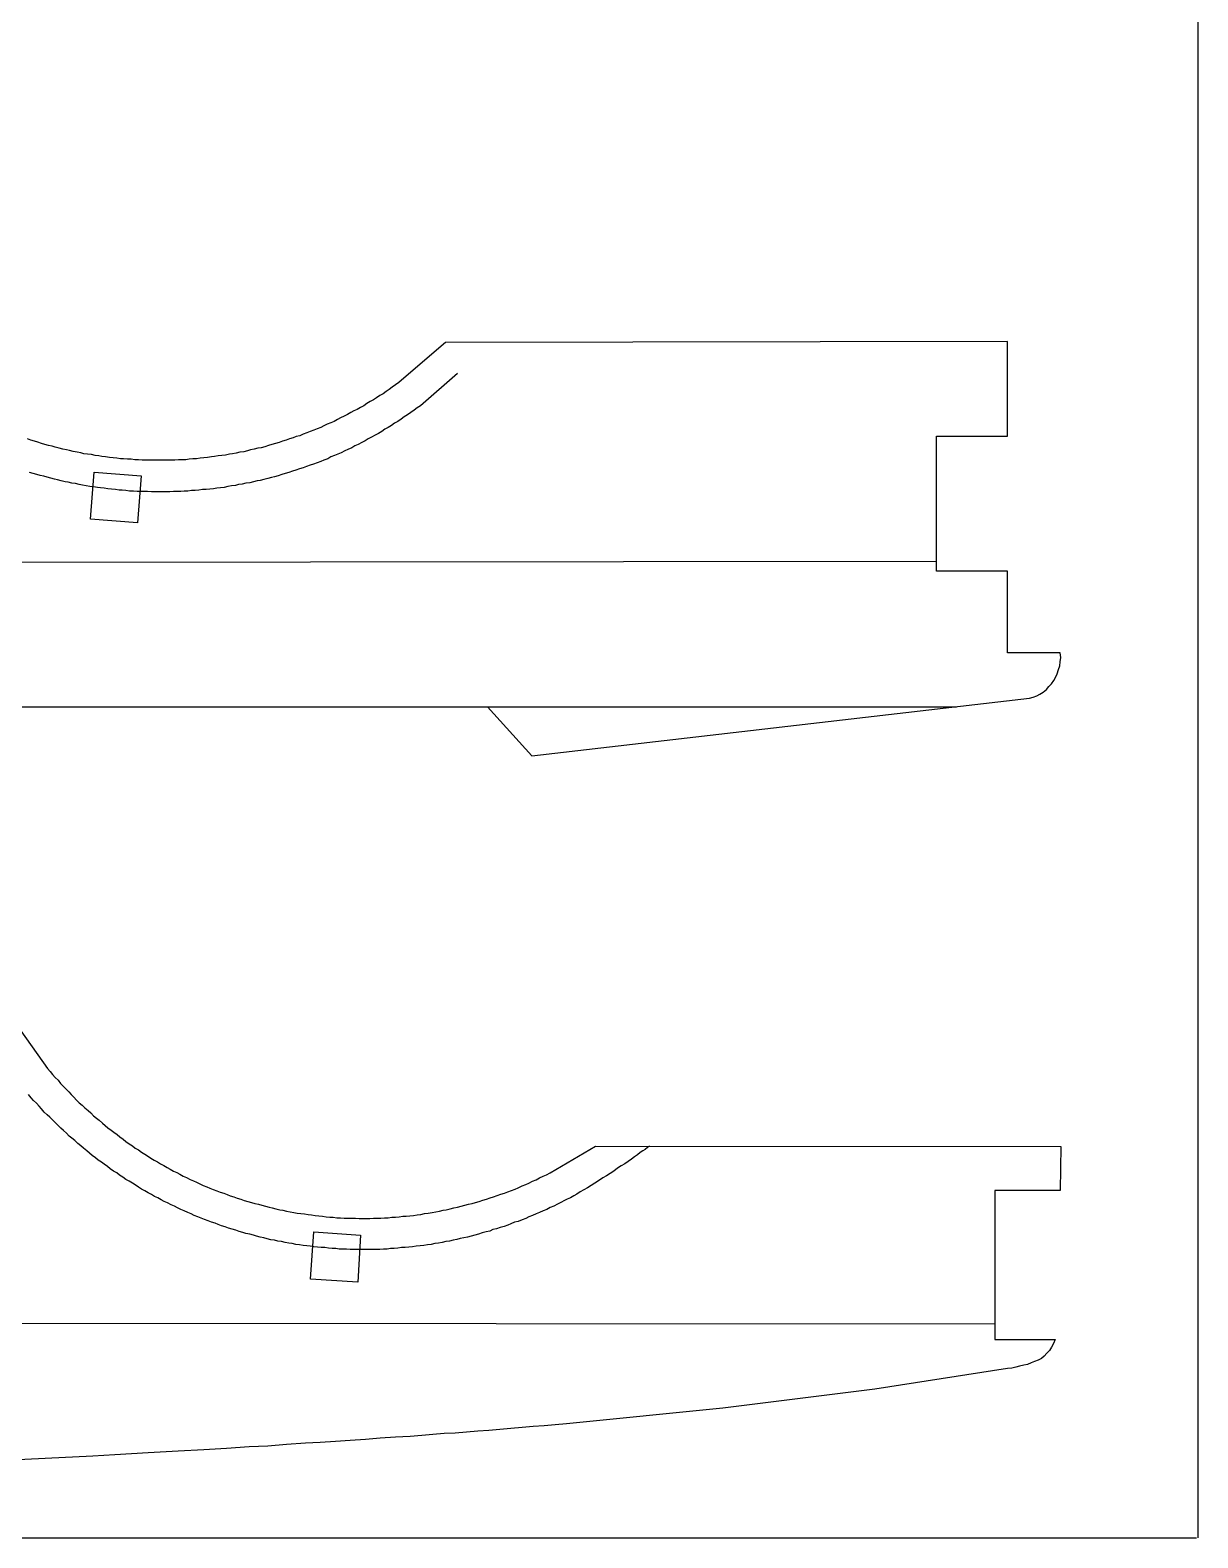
# Model space of a CAD drawing. Extents: x 11 to 591, y 39 to 419.
# Drawn here: x 528 to 591.2, y 39 to 120.7 of the extents above; entities that cross this region are included whole.
import ezdxf

# ---------------------------------------------------------------- set-up
doc = ezdxf.new("R2010")
doc.units = 0
doc.layers.get('0').update_dxf_attribs({"linetype": 'CONTINUOUS'})

msp = doc.modelspace()

# ---------------------------------------------------------------- linework, layer by layer
at = {"color": 5}
for p, q in [((591.215419, 418.930266), (591.215419, 38.955266)), ((11.215419, 38.955266), (591.140419, 38.955266))]:
    msp.add_line(p, q, dxfattribs=at)
at = {"color": 3}
for p, q in [((580.915419, 103.780266), (550.465419, 103.730266)), ((580.915419, 103.555266), (580.915419, 103.780266)), ((550.465419, 103.730266), (548.090419, 101.680266)), ((550.465419, 103.730266), (550.465419, 103.730266)), ((580.915419, 103.355266), (580.915419, 103.555266)), ((580.915419, 103.130266), (580.915419, 103.355266)), ((580.915419, 102.905266), (580.915419, 103.130266)), ((580.915419, 102.705266), (580.915419, 102.905266)), ((580.915419, 102.480266), (580.915419, 102.705266)), ((580.915419, 102.280266), (580.915419, 102.480266)), ((580.915419, 102.055266), (580.915419, 102.280266)), ((547.765419, 101.430266), (547.590419, 101.305266)), ((547.940419, 101.555266), (547.765419, 101.430266)), ((548.090419, 101.680266), (547.940419, 101.555266)), ((580.915419, 101.855266), (580.915419, 102.055266)), ((580.915419, 101.630266), (580.915419, 101.855266)), ((580.915419, 101.430266), (580.915419, 101.630266)), ((580.915419, 101.205266), (580.915419, 101.430266)), ((546.390419, 100.530266), (546.215419, 100.430266)), ((546.565419, 100.630266), (546.390419, 100.530266)), ((546.740419, 100.730266), (546.565419, 100.630266)), ((546.915419, 100.855266), (546.740419, 100.730266)), ((547.090419, 100.955266), (546.915419, 100.855266)), ((547.265419, 101.080266), (547.090419, 100.955266)), ((547.415419, 101.180266), (547.265419, 101.080266)), ((547.590419, 101.305266), (547.415419, 101.180266)), ((580.915419, 101.005266), (580.915419, 101.205266)), ((580.915419, 100.780266), (580.915419, 101.005266)), ((580.915419, 100.580266), (580.915419, 100.780266)), ((580.915419, 100.355266), (580.915419, 100.580266)), ((544.990419, 99.730266), (544.790419, 99.655266)), ((545.165419, 99.830266), (544.990419, 99.730266)), ((545.340419, 99.930266), (545.165419, 99.830266)), ((545.515419, 100.030266), (545.340419, 99.930266)), ((545.690419, 100.105266), (545.515419, 100.030266)), ((545.865419, 100.205266), (545.690419, 100.105266)), ((546.040419, 100.305266), (545.865419, 100.205266)), ((546.215419, 100.430266), (546.040419, 100.305266)), ((580.915419, 100.155266), (580.915419, 100.355266)), ((580.915419, 99.930266), (580.915419, 100.155266)), ((580.915419, 99.730266), (580.915419, 99.930266)), ((580.915419, 99.505266), (580.915419, 99.730266)), ((543.140419, 98.905266), (542.965419, 98.830266)), ((543.340419, 98.980266), (543.140419, 98.905266)), ((543.515419, 99.055266), (543.340419, 98.980266)), ((543.715419, 99.130266), (543.515419, 99.055266)), ((543.890419, 99.205266), (543.715419, 99.130266)), ((544.065419, 99.305266), (543.890419, 99.205266)), ((544.265419, 99.380266), (544.065419, 99.305266)), ((544.440419, 99.455266), (544.265419, 99.380266)), ((544.615419, 99.555266), (544.440419, 99.455266)), ((544.790419, 99.655266), (544.615419, 99.555266)), ((580.915419, 99.305266), (580.915419, 99.505266)), ((580.915419, 99.080266), (580.915419, 99.305266)), ((580.915419, 98.880266), (580.915419, 99.080266)), ((580.915419, 98.655266), (580.915419, 98.880266)), ((528.015419, 98.430266), (527.840419, 98.505266)), ((528.215419, 98.380266), (528.015419, 98.430266)), ((528.390419, 98.330266), (528.215419, 98.380266)), ((528.590419, 98.255266), (528.390419, 98.330266)), ((528.765419, 98.205266), (528.590419, 98.255266)), ((528.965419, 98.155266), (528.765419, 98.205266)), ((529.165419, 98.105266), (528.965419, 98.155266)), ((529.340419, 98.055266), (529.165419, 98.105266)), ((529.540419, 98.005266), (529.340419, 98.055266)), ((540.690419, 98.080266), (540.490419, 98.030266)), ((540.890419, 98.155266), (540.690419, 98.080266)), ((541.065419, 98.205266), (540.890419, 98.155266)), ((541.265419, 98.255266), (541.065419, 98.205266)), ((541.465419, 98.305266), (541.265419, 98.255266)), ((541.640419, 98.380266), (541.465419, 98.305266)), ((541.840419, 98.430266), (541.640419, 98.380266)), ((542.015419, 98.505266), (541.840419, 98.430266)), ((542.215419, 98.555266), (542.015419, 98.505266)), ((542.390419, 98.630266), (542.215419, 98.555266)), ((542.590419, 98.680266), (542.390419, 98.630266)), ((542.765419, 98.755266), (542.590419, 98.680266)), ((542.965419, 98.830266), (542.765419, 98.755266)), ((577.065419, 98.655266), (577.715419, 98.655266)), ((577.065419, 98.230266), (577.065419, 98.655266)), ((577.065419, 91.330266), (577.065419, 98.230266)), ((577.715419, 98.655266), (577.915419, 98.655266)), ((577.915419, 98.655266), (578.140419, 98.655266)), ((578.140419, 98.655266), (578.340419, 98.655266)), ((578.340419, 98.655266), (578.565419, 98.655266)), ((578.565419, 98.655266), (578.790419, 98.655266)), ((578.790419, 98.655266), (579.215419, 98.655266)), ((579.215419, 98.655266), (579.415419, 98.655266)), ((579.415419, 98.655266), (579.640419, 98.655266)), ((579.640419, 98.655266), (579.840419, 98.655266)), ((579.840419, 98.655266), (580.065419, 98.655266)), ((580.065419, 98.655266), (580.290419, 98.655266)), ((580.290419, 98.655266), (580.490419, 98.655266)), ((580.490419, 98.655266), (580.715419, 98.655266)), ((580.715419, 98.655266), (580.915419, 98.655266)), ((529.740419, 97.955266), (529.540419, 98.005266)), ((529.940419, 97.905266), (529.740419, 97.955266)), ((530.115419, 97.880266), (529.940419, 97.905266)), ((530.315419, 97.830266), (530.115419, 97.880266)), ((530.515419, 97.780266), (530.315419, 97.830266)), ((530.715419, 97.755266), (530.515419, 97.780266)), ((530.890419, 97.705266), (530.715419, 97.755266)), ((531.090419, 97.680266), (530.890419, 97.705266)), ((531.290419, 97.655266), (531.090419, 97.680266)), ((531.490419, 97.605266), (531.290419, 97.655266)), ((531.690419, 97.580266), (531.490419, 97.605266)), ((531.865419, 97.555266), (531.690419, 97.580266)), ((532.065419, 97.530266), (531.865419, 97.555266)), ((532.265419, 97.505266), (532.065419, 97.530266)), ((532.465419, 97.480266), (532.265419, 97.505266)), ((532.665419, 97.455266), (532.465419, 97.480266)), ((532.865419, 97.430266), (532.665419, 97.455266)), ((533.040419, 97.430266), (532.865419, 97.430266)), ((533.240419, 97.405266), (533.040419, 97.430266)), ((533.440419, 97.405266), (533.240419, 97.405266)), ((533.640419, 97.380266), (533.440419, 97.405266)), ((533.840419, 97.380266), (533.640419, 97.380266)), ((534.040419, 97.355266), (533.840419, 97.380266)), ((534.240419, 97.355266), (534.040419, 97.355266)), ((534.440419, 97.355266), (534.240419, 97.355266)), ((534.640419, 97.355266), (534.440419, 97.355266)), ((534.815419, 97.355266), (534.640419, 97.355266)), ((535.015419, 97.355266), (534.815419, 97.355266)), ((535.215419, 97.355266), (535.015419, 97.355266)), ((535.415419, 97.355266), (535.215419, 97.355266)), ((535.615419, 97.355266), (535.415419, 97.355266)), ((535.815419, 97.355266), (535.615419, 97.355266)), ((536.015419, 97.380266), (535.815419, 97.355266)), ((536.215419, 97.380266), (536.015419, 97.380266)), ((536.415419, 97.380266), (536.215419, 97.380266)), ((536.590419, 97.405266), (536.415419, 97.380266)), ((536.790419, 97.430266), (536.590419, 97.405266)), ((536.990419, 97.430266), (536.790419, 97.430266)), ((537.190419, 97.455266), (536.990419, 97.430266)), ((537.390419, 97.480266), (537.190419, 97.455266)), ((537.590419, 97.505266), (537.390419, 97.480266)), ((537.790419, 97.530266), (537.590419, 97.505266)), ((537.965419, 97.555266), (537.790419, 97.530266)), ((538.165419, 97.580266), (537.965419, 97.555266)), ((538.365419, 97.605266), (538.165419, 97.580266)), ((538.565419, 97.630266), (538.365419, 97.605266)), ((538.765419, 97.680266), (538.565419, 97.630266)), ((538.940419, 97.705266), (538.765419, 97.680266)), ((539.140419, 97.730266), (538.940419, 97.705266)), ((539.340419, 97.780266), (539.140419, 97.730266)), ((539.540419, 97.805266), (539.340419, 97.780266)), ((539.740419, 97.855266), (539.540419, 97.805266)), ((539.915419, 97.905266), (539.740419, 97.855266)), ((540.115419, 97.955266), (539.915419, 97.905266)), ((540.315419, 98.005266), (540.115419, 97.955266)), ((540.490419, 98.030266), (540.315419, 98.005266)), ((357.990419, 91.680266), (577.065419, 91.880266)), ((577.290419, 91.330266), (577.065419, 91.330266)), ((577.490419, 91.330266), (577.290419, 91.330266)), ((577.715419, 91.330266), (577.490419, 91.330266)), ((577.915419, 91.330266), (577.715419, 91.330266)), ((578.140419, 91.330266), (577.915419, 91.330266)), ((578.365419, 91.330266), (578.140419, 91.330266)), ((578.565419, 91.330266), (578.365419, 91.330266)), ((578.790419, 91.330266), (578.565419, 91.330266)), ((578.990419, 91.330266), (578.790419, 91.330266)), ((579.215419, 91.330266), (578.990419, 91.330266)), ((579.415419, 91.330266), (579.215419, 91.330266)), ((579.640419, 91.330266), (579.415419, 91.330266)), ((579.865419, 91.330266), (579.640419, 91.330266)), ((580.065419, 91.330266), (579.865419, 91.330266)), ((580.290419, 91.330266), (580.065419, 91.330266)), ((580.490419, 91.330266), (580.290419, 91.330266)), ((580.715419, 91.330266), (580.490419, 91.330266)), ((580.915419, 91.330266), (580.715419, 91.330266)), ((580.915419, 86.905266), (580.915419, 91.330266)), ((583.765419, 86.905266), (580.915419, 86.905266)), ((583.790419, 86.655266), (583.765419, 86.905266)), ((583.765419, 86.430266), (583.790419, 86.655266)), ((583.590419, 85.780266), (583.665419, 86.005266)), ((583.665419, 86.005266), (583.740419, 86.205266)), ((583.740419, 86.205266), (583.765419, 86.430266)), ((583.015419, 84.930266), (583.140419, 85.080266)), ((583.140419, 85.080266), (583.290419, 85.230266)), ((583.290419, 85.230266), (583.415419, 85.405266)), ((583.415419, 85.405266), (583.515419, 85.580266)), ((583.515419, 85.580266), (583.590419, 85.780266)), ((555.140419, 81.330266), (582.090419, 84.455266)), ((582.090419, 84.455266), (582.290419, 84.505266)), ((582.290419, 84.505266), (582.490419, 84.580266)), ((582.490419, 84.580266), (582.665419, 84.680266)), ((582.665419, 84.680266), (582.840419, 84.780266)), ((582.840419, 84.780266), (583.015419, 84.930266)), ((424.065419, 83.980266), (552.740419, 83.980266)), ((552.740419, 83.980266), (555.140419, 81.330266)), ((527.165419, 66.855266), (528.915419, 64.380266)), ((528.915419, 64.380266), (529.065419, 64.230266)), ((529.065419, 64.230266), (529.190419, 64.055266)), ((529.190419, 64.055266), (529.340419, 63.905266)), ((529.340419, 63.905266), (529.490419, 63.755266)), ((529.490419, 63.755266), (529.615419, 63.580266)), ((529.615419, 63.580266), (529.765419, 63.430266)), ((529.765419, 63.430266), (529.915419, 63.280266)), ((529.915419, 63.280266), (530.065419, 63.130266)), ((530.065419, 63.130266), (530.190419, 62.980266)), ((530.190419, 62.980266), (530.340419, 62.830266)), ((530.340419, 62.830266), (530.490419, 62.680266)), ((530.490419, 62.680266), (530.640419, 62.530266)), ((530.640419, 62.530266), (530.790419, 62.405266)), ((530.790419, 62.405266), (530.940419, 62.255266)), ((530.940419, 62.255266), (531.115419, 62.105266)), ((531.115419, 62.105266), (531.265419, 61.980266)), ((531.265419, 61.980266), (531.415419, 61.830266)), ((531.415419, 61.830266), (531.565419, 61.705266)), ((531.565419, 61.705266), (531.715419, 61.580266)), ((531.715419, 61.580266), (531.890419, 61.430266)), ((531.890419, 61.430266), (532.040419, 61.305266)), ((532.040419, 61.305266), (532.190419, 61.180266)), ((532.190419, 61.180266), (532.365419, 61.055266)), ((532.365419, 61.055266), (532.515419, 60.930266)), ((532.515419, 60.930266), (532.690419, 60.805266)), ((532.690419, 60.805266), (532.840419, 60.680266)), ((532.840419, 60.680266), (533.015419, 60.555266)), ((533.015419, 60.555266), (533.165419, 60.430266)), ((533.165419, 60.430266), (533.340419, 60.305266)), ((533.340419, 60.305266), (533.515419, 60.205266)), ((533.515419, 60.205266), (533.665419, 60.080266)), ((533.665419, 60.080266), (533.840419, 59.980266)), ((533.840419, 59.980266), (534.015419, 59.855266)), ((534.015419, 59.855266), (534.190419, 59.755266)), ((534.190419, 59.755266), (534.340419, 59.655266)), ((534.340419, 59.655266), (534.515419, 59.530266)), ((556.140419, 58.730266), (558.590419, 60.180266)), ((558.590419, 60.180266), (583.790419, 60.155266)), ((583.790419, 60.155266), (583.765419, 57.780266)), ((534.515419, 59.530266), (534.690419, 59.430266)), ((534.690419, 59.430266), (534.865419, 59.330266)), ((534.865419, 59.330266), (535.040419, 59.230266)), ((535.040419, 59.230266), (535.215419, 59.130266)), ((535.215419, 59.130266), (535.390419, 59.030266)), ((535.390419, 59.030266), (535.565419, 58.930266)), ((535.565419, 58.930266), (535.740419, 58.830266)), ((535.740419, 58.830266), (535.915419, 58.755266)), ((535.915419, 58.755266), (536.090419, 58.655266)), ((536.090419, 58.655266), (536.265419, 58.555266)), ((536.265419, 58.555266), (536.440419, 58.480266)), ((536.440419, 58.480266), (536.640419, 58.380266)), ((536.640419, 58.380266), (536.815419, 58.305266)), ((536.815419, 58.305266), (536.990419, 58.230266)), ((536.990419, 58.230266), (537.165419, 58.130266)), ((537.165419, 58.130266), (537.340419, 58.055266)), ((537.340419, 58.055266), (537.540419, 57.980266)), ((554.415419, 57.930266), (554.615419, 58.030266)), ((554.615419, 58.030266), (554.815419, 58.105266)), ((554.815419, 58.105266), (554.990419, 58.180266)), ((554.990419, 58.180266), (555.190419, 58.280266)), ((555.190419, 58.280266), (555.390419, 58.355266)), ((555.390419, 58.355266), (555.565419, 58.455266)), ((555.565419, 58.455266), (555.765419, 58.555266)), ((555.765419, 58.555266), (555.940419, 58.630266)), ((555.940419, 58.630266), (556.140419, 58.730266)), ((537.540419, 57.980266), (537.715419, 57.905266)), ((537.715419, 57.905266), (537.890419, 57.830266)), ((537.890419, 57.830266), (538.090419, 57.755266)), ((538.090419, 57.755266), (538.265419, 57.680266)), ((538.265419, 57.680266), (538.465419, 57.630266)), ((538.465419, 57.630266), (538.640419, 57.555266)), ((538.640419, 57.555266), (538.815419, 57.480266)), ((538.815419, 57.480266), (539.015419, 57.430266)), ((539.015419, 57.430266), (539.190419, 57.355266)), ((539.190419, 57.355266), (539.390419, 57.305266)), ((539.390419, 57.305266), (539.565419, 57.230266)), ((539.565419, 57.230266), (539.765419, 57.180266)), ((552.290419, 57.180266), (552.490419, 57.255266)), ((552.490419, 57.255266), (552.690419, 57.305266)), ((552.690419, 57.305266), (552.890419, 57.380266)), ((552.890419, 57.380266), (553.065419, 57.430266)), ((553.065419, 57.430266), (553.265419, 57.505266)), ((553.265419, 57.505266), (553.465419, 57.580266)), ((553.465419, 57.580266), (553.665419, 57.630266)), ((553.665419, 57.630266), (553.840419, 57.705266)), ((553.840419, 57.705266), (554.040419, 57.780266)), ((554.040419, 57.780266), (554.240419, 57.855266)), ((554.240419, 57.855266), (554.415419, 57.930266)), ((583.765419, 57.780266), (580.215419, 57.780266)), ((580.215419, 57.780266), (580.215419, 49.705266)), ((539.765419, 57.180266), (539.965419, 57.130266)), ((539.965419, 57.130266), (540.140419, 57.080266)), ((540.140419, 57.080266), (540.340419, 57.030266)), ((540.340419, 57.030266), (540.515419, 56.980266)), ((540.515419, 56.980266), (540.715419, 56.930266)), ((540.715419, 56.930266), (540.915419, 56.880266)), ((540.915419, 56.880266), (541.090419, 56.830266)), ((541.090419, 56.830266), (541.290419, 56.780266)), ((541.290419, 56.780266), (541.490419, 56.730266)), ((541.490419, 56.730266), (541.665419, 56.705266)), ((541.665419, 56.705266), (541.865419, 56.655266)), ((541.865419, 56.655266), (542.065419, 56.630266)), ((542.065419, 56.630266), (542.265419, 56.580266)), ((542.265419, 56.580266), (542.440419, 56.555266)), ((542.440419, 56.555266), (542.640419, 56.530266)), ((542.640419, 56.530266), (542.840419, 56.505266)), ((542.840419, 56.505266), (543.040419, 56.480266)), ((543.040419, 56.480266), (543.215419, 56.455266)), ((543.215419, 56.455266), (543.415419, 56.430266)), ((543.415419, 56.430266), (543.615419, 56.405266)), ((543.615419, 56.405266), (543.815419, 56.380266)), ((543.815419, 56.380266), (544.015419, 56.355266)), ((547.965419, 56.355266), (548.165419, 56.380266)), ((548.165419, 56.380266), (548.340419, 56.380266)), ((548.340419, 56.380266), (548.540419, 56.405266)), ((548.540419, 56.405266), (548.740419, 56.430266)), ((548.740419, 56.430266), (548.940419, 56.455266)), ((548.940419, 56.455266), (549.140419, 56.480266)), ((549.140419, 56.480266), (549.340419, 56.530266)), ((549.340419, 56.530266), (549.540419, 56.555266)), ((549.540419, 56.555266), (549.740419, 56.580266)), ((549.740419, 56.580266), (549.940419, 56.630266)), ((549.940419, 56.630266), (550.140419, 56.655266)), ((550.140419, 56.655266), (550.340419, 56.705266)), ((550.340419, 56.705266), (550.515419, 56.730266)), ((550.515419, 56.730266), (550.715419, 56.780266)), ((550.715419, 56.780266), (550.915419, 56.830266)), ((550.915419, 56.830266), (551.115419, 56.880266)), ((551.115419, 56.880266), (551.315419, 56.930266)), ((551.315419, 56.930266), (551.515419, 56.980266)), ((551.515419, 56.980266), (551.715419, 57.030266)), ((551.715419, 57.030266), (551.915419, 57.080266)), ((551.915419, 57.080266), (552.090419, 57.130266)), ((552.090419, 57.130266), (552.290419, 57.180266)), ((544.015419, 56.355266), (544.215419, 56.330266)), ((544.215419, 56.330266), (544.390419, 56.330266)), ((544.390419, 56.330266), (544.590419, 56.305266)), ((544.590419, 56.305266), (544.790419, 56.305266)), ((544.790419, 56.305266), (544.990419, 56.280266)), ((544.990419, 56.280266), (545.190419, 56.280266)), ((545.190419, 56.280266), (545.390419, 56.280266)), ((545.390419, 56.280266), (545.590419, 56.280266)), ((545.590419, 56.280266), (545.790419, 56.255266)), ((545.790419, 56.255266), (545.965419, 56.255266)), ((545.965419, 56.255266), (546.165419, 56.255266)), ((546.165419, 56.255266), (546.365419, 56.255266)), ((546.365419, 56.255266), (546.565419, 56.280266)), ((546.565419, 56.280266), (546.765419, 56.280266)), ((546.765419, 56.280266), (546.965419, 56.280266)), ((546.965419, 56.280266), (547.165419, 56.305266)), ((547.165419, 56.305266), (547.365419, 56.305266)), ((547.365419, 56.305266), (547.565419, 56.330266)), ((547.565419, 56.330266), (547.765419, 56.330266)), ((547.765419, 56.330266), (547.965419, 56.355266)), ((580.215419, 50.530266), (361.115419, 50.705266)), ((580.215419, 49.705266), (583.490419, 49.705266)), ((583.190419, 49.105266), (583.040419, 48.955266)), ((583.290419, 49.280266), (583.190419, 49.105266)), ((583.390419, 49.480266), (583.290419, 49.280266)), ((583.490419, 49.705266), (583.390419, 49.480266)), ((581.365419, 48.205266), (581.140419, 48.155266)), ((581.565419, 48.255266), (581.365419, 48.205266)), ((581.790419, 48.305266), (581.565419, 48.255266)), ((581.990419, 48.355266), (581.790419, 48.305266)), ((582.190419, 48.430266), (581.990419, 48.355266)), ((582.365419, 48.505266), (582.190419, 48.430266)), ((582.565419, 48.580266), (582.365419, 48.505266)), ((582.740419, 48.680266), (582.565419, 48.580266)), ((582.890419, 48.805266), (582.740419, 48.680266)), ((583.040419, 48.955266), (582.890419, 48.805266)), ((580.915419, 48.130266), (573.715419, 47.005266)), ((581.140419, 48.155266), (580.915419, 48.130266)), ((573.715419, 47.005266), (565.490419, 45.980266)), ((565.490419, 45.980266), (557.015419, 45.130266)), ((555.215419, 44.980266), (554.615419, 44.930266)), ((555.815419, 45.030266), (555.215419, 44.980266)), ((556.415419, 45.080266), (555.815419, 45.030266)), ((557.015419, 45.130266), (556.415419, 45.080266)), ((543.690419, 44.130266), (542.890419, 44.080266)), ((544.515419, 44.180266), (543.690419, 44.130266)), ((545.315419, 44.230266), (544.515419, 44.180266)), ((546.140419, 44.280266), (545.315419, 44.230266)), ((546.940419, 44.355266), (546.140419, 44.280266)), ((547.765419, 44.405266), (546.940419, 44.355266)), ((548.565419, 44.455266), (547.765419, 44.405266)), ((549.190419, 44.505266), (548.565419, 44.455266)), ((549.790419, 44.555266), (549.190419, 44.505266)), ((550.390419, 44.605266), (549.790419, 44.555266)), ((550.990419, 44.630266), (550.390419, 44.605266)), ((551.615419, 44.680266), (550.990419, 44.630266)), ((552.215419, 44.730266), (551.615419, 44.680266)), ((552.815419, 44.780266), (552.215419, 44.730266)), ((553.415419, 44.830266), (552.815419, 44.780266)), ((554.015419, 44.880266), (553.415419, 44.830266)), ((554.615419, 44.930266), (554.015419, 44.880266)), ((531.365419, 43.380266), (525.865419, 43.105266)), ((532.565419, 43.455266), (531.365419, 43.380266)), ((534.365419, 43.555266), (532.565419, 43.455266)), ((535.990419, 43.655266), (534.365419, 43.555266)), ((537.390419, 43.730266), (535.990419, 43.655266)), ((538.615419, 43.805266), (537.390419, 43.730266)), ((539.840419, 43.880266), (538.615419, 43.805266)), ((540.840419, 43.930266), (539.840419, 43.880266)), ((541.865419, 44.005266), (540.840419, 43.930266)), ((542.890419, 44.080266), (541.865419, 44.005266))]:
    msp.add_line(p, q, dxfattribs=at)
at = {"color": 1}
for p, q in [((551.115419, 102.055266), (549.115419, 100.305266)), ((548.240419, 99.705266), (548.065419, 99.580266)), ((548.415419, 99.805266), (548.240419, 99.705266)), ((548.590419, 99.930266), (548.415419, 99.805266)), ((548.765419, 100.055266), (548.590419, 99.930266)), ((548.940419, 100.180266), (548.765419, 100.055266)), ((549.115419, 100.305266), (548.940419, 100.180266)), ((547.015419, 98.905266), (546.840419, 98.805266)), ((547.190419, 99.030266), (547.015419, 98.905266)), ((547.365419, 99.130266), (547.190419, 99.030266)), ((547.540419, 99.230266), (547.365419, 99.130266)), ((547.715419, 99.355266), (547.540419, 99.230266)), ((547.890419, 99.455266), (547.715419, 99.355266)), ((548.065419, 99.580266), (547.890419, 99.455266)), ((545.565419, 98.130266), (545.390419, 98.030266)), ((545.740419, 98.205266), (545.565419, 98.130266)), ((545.940419, 98.305266), (545.740419, 98.205266)), ((546.115419, 98.405266), (545.940419, 98.305266)), ((546.290419, 98.505266), (546.115419, 98.405266)), ((546.465419, 98.605266), (546.290419, 98.505266)), ((546.665419, 98.705266), (546.465419, 98.605266)), ((546.840419, 98.805266), (546.665419, 98.705266)), ((543.715419, 97.280266), (543.515419, 97.205266)), ((543.890419, 97.355266), (543.715419, 97.280266)), ((544.090419, 97.430266), (543.890419, 97.355266)), ((544.265419, 97.530266), (544.090419, 97.430266)), ((544.465419, 97.605266), (544.265419, 97.530266)), ((544.640419, 97.680266), (544.465419, 97.605266)), ((544.815419, 97.755266), (544.640419, 97.680266)), ((545.015419, 97.855266), (544.815419, 97.755266)), ((545.190419, 97.930266), (545.015419, 97.855266)), ((545.390419, 98.030266), (545.190419, 97.930266)), ((528.140419, 96.630266), (527.940419, 96.680266)), ((528.340419, 96.580266), (528.140419, 96.630266)), ((528.515419, 96.530266), (528.340419, 96.580266)), ((528.715419, 96.480266), (528.515419, 96.530266)), ((528.890419, 96.430266), (528.715419, 96.480266)), ((529.090419, 96.380266), (528.890419, 96.430266)), ((541.215419, 96.455266), (541.040419, 96.405266)), ((541.415419, 96.505266), (541.215419, 96.455266)), ((541.615419, 96.580266), (541.415419, 96.505266)), ((541.790419, 96.630266), (541.615419, 96.580266)), ((541.990419, 96.680266), (541.790419, 96.630266)), ((542.190419, 96.755266), (541.990419, 96.680266)), ((542.365419, 96.805266), (542.190419, 96.755266)), ((542.565419, 96.880266), (542.365419, 96.805266)), ((542.765419, 96.930266), (542.565419, 96.880266)), ((542.940419, 97.005266), (542.765419, 96.930266)), ((543.140419, 97.080266), (542.940419, 97.005266)), ((543.315419, 97.130266), (543.140419, 97.080266)), ((543.515419, 97.205266), (543.315419, 97.130266)), ((529.290419, 96.330266), (529.090419, 96.380266)), ((529.465419, 96.280266), (529.290419, 96.330266)), ((529.665419, 96.230266), (529.465419, 96.280266)), ((529.865419, 96.180266), (529.665419, 96.230266)), ((530.040419, 96.155266), (529.865419, 96.180266)), ((530.240419, 96.105266), (530.040419, 96.155266)), ((530.440419, 96.080266), (530.240419, 96.105266)), ((530.640419, 96.030266), (530.440419, 96.080266)), ((530.815419, 96.005266), (530.640419, 96.030266)), ((531.015419, 95.955266), (530.815419, 96.005266)), ((531.215419, 95.930266), (531.015419, 95.955266)), ((531.415419, 95.905266), (531.215419, 95.930266)), ((531.615419, 95.880266), (531.415419, 95.905266)), ((531.790419, 95.855266), (531.615419, 95.880266)), ((531.990419, 95.830266), (531.790419, 95.855266)), ((532.190419, 95.805266), (531.990419, 95.830266)), ((532.390419, 95.780266), (532.190419, 95.805266)), ((532.590419, 95.755266), (532.390419, 95.780266)), ((532.790419, 95.730266), (532.590419, 95.755266)), ((532.965419, 95.730266), (532.790419, 95.730266)), ((533.165419, 95.705266), (532.965419, 95.730266)), ((533.365419, 95.680266), (533.165419, 95.705266)), ((533.565419, 95.680266), (533.365419, 95.680266)), ((533.765419, 95.655266), (533.565419, 95.680266)), ((533.965419, 95.655266), (533.765419, 95.655266)), ((534.165419, 95.655266), (533.965419, 95.655266)), ((534.340419, 95.655266), (534.165419, 95.655266)), ((534.540419, 95.630266), (534.340419, 95.655266)), ((534.740419, 95.630266), (534.540419, 95.630266)), ((534.940419, 95.630266), (534.740419, 95.630266)), ((535.140419, 95.630266), (534.940419, 95.630266)), ((535.340419, 95.630266), (535.140419, 95.630266)), ((535.540419, 95.630266), (535.340419, 95.630266)), ((535.740419, 95.655266), (535.540419, 95.630266)), ((535.940419, 95.655266), (535.740419, 95.655266)), ((536.140419, 95.655266), (535.940419, 95.655266)), ((536.315419, 95.680266), (536.140419, 95.655266)), ((536.515419, 95.680266), (536.315419, 95.680266)), ((536.715419, 95.705266), (536.515419, 95.680266)), ((536.915419, 95.705266), (536.715419, 95.705266)), ((537.115419, 95.730266), (536.915419, 95.705266)), ((537.315419, 95.755266), (537.115419, 95.730266)), ((537.515419, 95.755266), (537.315419, 95.755266)), ((537.715419, 95.780266), (537.515419, 95.755266)), ((537.915419, 95.805266), (537.715419, 95.780266)), ((538.090419, 95.830266), (537.915419, 95.805266)), ((538.290419, 95.855266), (538.090419, 95.830266)), ((538.490419, 95.880266), (538.290419, 95.855266)), ((538.690419, 95.930266), (538.490419, 95.880266)), ((538.890419, 95.955266), (538.690419, 95.930266)), ((539.090419, 95.980266), (538.890419, 95.955266)), ((539.265419, 96.030266), (539.090419, 95.980266)), ((539.465419, 96.055266), (539.265419, 96.030266)), ((539.665419, 96.105266), (539.465419, 96.055266)), ((539.865419, 96.130266), (539.665419, 96.105266)), ((540.065419, 96.180266), (539.865419, 96.130266)), ((540.265419, 96.230266), (540.065419, 96.180266)), ((540.440419, 96.255266), (540.265419, 96.230266)), ((540.640419, 96.305266), (540.440419, 96.255266)), ((540.840419, 96.355266), (540.640419, 96.305266)), ((541.040419, 96.405266), (540.840419, 96.355266)), ((552.740419, 83.980266), (578.140419, 83.980266)), ((528.040419, 62.805266), (527.890419, 62.980266)), ((528.165419, 62.655266), (528.040419, 62.805266)), ((528.315419, 62.505266), (528.165419, 62.655266)), ((528.465419, 62.355266), (528.315419, 62.505266)), ((528.590419, 62.205266), (528.465419, 62.355266)), ((528.740419, 62.030266), (528.590419, 62.205266)), ((528.890419, 61.880266), (528.740419, 62.030266)), ((529.040419, 61.755266), (528.890419, 61.880266)), ((529.190419, 61.605266), (529.040419, 61.755266)), ((529.340419, 61.455266), (529.190419, 61.605266)), ((529.490419, 61.305266), (529.340419, 61.455266)), ((529.640419, 61.155266), (529.490419, 61.305266)), ((529.790419, 61.030266), (529.640419, 61.155266)), ((529.940419, 60.880266), (529.790419, 61.030266)), ((530.090419, 60.730266), (529.940419, 60.880266)), ((530.240419, 60.605266), (530.090419, 60.730266)), ((530.390419, 60.480266), (530.240419, 60.605266)), ((530.565419, 60.330266), (530.390419, 60.480266)), ((530.715419, 60.205266), (530.565419, 60.330266)), ((530.865419, 60.080266), (530.715419, 60.205266)), ((531.040419, 59.930266), (530.865419, 60.080266)), ((531.190419, 59.805266), (531.040419, 59.930266)), ((531.340419, 59.680266), (531.190419, 59.805266)), ((531.515419, 59.555266), (531.340419, 59.680266)), ((560.865419, 59.705266), (560.715419, 59.605266)), ((561.015419, 59.830266), (560.865419, 59.705266)), ((561.165419, 59.930266), (561.015419, 59.830266)), ((561.290419, 60.005266), (561.165419, 59.930266)), ((561.415419, 60.105266), (561.290419, 60.005266)), ((561.515419, 60.180266), (561.415419, 60.105266)), ((531.665419, 59.430266), (531.515419, 59.555266)), ((531.840419, 59.305266), (531.665419, 59.430266)), ((531.990419, 59.205266), (531.840419, 59.305266)), ((532.165419, 59.080266), (531.990419, 59.205266)), ((532.315419, 58.955266), (532.165419, 59.080266)), ((532.490419, 58.830266), (532.315419, 58.955266)), ((532.665419, 58.730266), (532.490419, 58.830266)), ((559.590419, 58.830266), (559.390419, 58.705266)), ((559.790419, 58.980266), (559.590419, 58.830266)), ((559.990419, 59.105266), (559.790419, 58.980266)), ((560.190419, 59.230266), (559.990419, 59.105266)), ((560.365419, 59.355266), (560.190419, 59.230266)), ((560.540419, 59.480266), (560.365419, 59.355266)), ((560.715419, 59.605266), (560.540419, 59.480266)), ((532.815419, 58.605266), (532.665419, 58.730266)), ((532.990419, 58.505266), (532.815419, 58.605266)), ((533.165419, 58.380266), (532.990419, 58.505266)), ((533.340419, 58.280266), (533.165419, 58.380266)), ((533.515419, 58.180266), (533.340419, 58.280266)), ((533.665419, 58.080266), (533.515419, 58.180266)), ((533.840419, 57.955266), (533.665419, 58.080266)), ((558.365419, 58.055266), (558.165419, 57.930266)), ((558.565419, 58.180266), (558.365419, 58.055266)), ((558.765419, 58.305266), (558.565419, 58.180266)), ((558.990419, 58.455266), (558.765419, 58.305266)), ((559.190419, 58.580266), (558.990419, 58.455266)), ((559.390419, 58.705266), (559.190419, 58.580266)), ((534.015419, 57.855266), (533.840419, 57.955266)), ((534.190419, 57.755266), (534.015419, 57.855266)), ((534.365419, 57.655266), (534.190419, 57.755266)), ((534.540419, 57.555266), (534.365419, 57.655266)), ((534.715419, 57.455266), (534.540419, 57.555266)), ((534.890419, 57.380266), (534.715419, 57.455266)), ((535.065419, 57.280266), (534.890419, 57.380266)), ((535.240419, 57.180266), (535.065419, 57.280266)), ((556.915419, 57.230266), (556.715419, 57.130266)), ((557.065419, 57.305266), (556.915419, 57.230266)), ((557.240419, 57.380266), (557.065419, 57.305266)), ((557.415419, 57.480266), (557.240419, 57.380266)), ((557.590419, 57.580266), (557.415419, 57.480266)), ((557.765419, 57.705266), (557.590419, 57.580266)), ((557.965419, 57.805266), (557.765419, 57.705266)), ((558.165419, 57.930266), (557.965419, 57.805266)), ((535.415419, 57.105266), (535.240419, 57.180266)), ((535.615419, 57.005266), (535.415419, 57.105266)), ((535.790419, 56.930266), (535.615419, 57.005266)), ((535.965419, 56.830266), (535.790419, 56.930266)), ((536.140419, 56.755266), (535.965419, 56.830266)), ((536.315419, 56.680266), (536.140419, 56.755266)), ((536.515419, 56.580266), (536.315419, 56.680266)), ((536.690419, 56.505266), (536.515419, 56.580266)), ((536.865419, 56.430266), (536.690419, 56.505266)), ((537.065419, 56.355266), (536.865419, 56.430266)), ((555.190419, 56.430266), (554.990419, 56.355266)), ((555.390419, 56.505266), (555.190419, 56.430266)), ((555.565419, 56.580266), (555.390419, 56.505266)), ((555.765419, 56.680266), (555.565419, 56.580266)), ((555.965419, 56.755266), (555.765419, 56.680266)), ((556.140419, 56.855266), (555.965419, 56.755266)), ((556.340419, 56.930266), (556.140419, 56.855266)), ((556.540419, 57.030266), (556.340419, 56.930266)), ((556.715419, 57.130266), (556.540419, 57.030266)), ((537.240419, 56.280266), (537.065419, 56.355266)), ((537.415419, 56.205266), (537.240419, 56.280266)), ((537.615419, 56.130266), (537.415419, 56.205266)), ((537.790419, 56.055266), (537.615419, 56.130266)), ((537.990419, 56.005266), (537.790419, 56.055266)), ((538.165419, 55.930266), (537.990419, 56.005266)), ((538.340419, 55.855266), (538.165419, 55.930266)), ((538.540419, 55.805266), (538.340419, 55.855266)), ((538.715419, 55.730266), (538.540419, 55.805266)), ((538.915419, 55.680266), (538.715419, 55.730266)), ((539.115419, 55.630266), (538.915419, 55.680266)), ((539.290419, 55.555266), (539.115419, 55.630266)), ((552.865419, 55.580266), (552.665419, 55.530266)), ((553.040419, 55.655266), (552.865419, 55.580266)), ((553.240419, 55.705266), (553.040419, 55.655266)), ((553.440419, 55.780266), (553.240419, 55.705266)), ((553.640419, 55.830266), (553.440419, 55.780266)), ((553.840419, 55.905266), (553.640419, 55.830266)), ((554.015419, 55.980266), (553.840419, 55.905266)), ((554.215419, 56.055266), (554.015419, 55.980266)), ((554.415419, 56.105266), (554.215419, 56.055266)), ((554.615419, 56.180266), (554.415419, 56.105266)), ((554.815419, 56.255266), (554.615419, 56.180266)), ((554.990419, 56.355266), (554.815419, 56.255266)), ((539.490419, 55.505266), (539.290419, 55.555266)), ((539.665419, 55.455266), (539.490419, 55.505266)), ((539.865419, 55.405266), (539.665419, 55.455266)), ((540.065419, 55.355266), (539.865419, 55.405266)), ((540.240419, 55.305266), (540.065419, 55.355266)), ((540.440419, 55.255266), (540.240419, 55.305266)), ((540.640419, 55.205266), (540.440419, 55.255266)), ((540.815419, 55.155266), (540.640419, 55.205266)), ((541.015419, 55.105266), (540.815419, 55.155266)), ((541.215419, 55.080266), (541.015419, 55.105266)), ((541.390419, 55.030266), (541.215419, 55.080266)), ((541.590419, 55.005266), (541.390419, 55.030266)), ((541.790419, 54.955266), (541.590419, 55.005266)), ((541.990419, 54.930266), (541.790419, 54.955266)), ((542.165419, 54.905266), (541.990419, 54.930266)), ((542.365419, 54.855266), (542.165419, 54.905266)), ((542.565419, 54.830266), (542.365419, 54.855266)), ((542.765419, 54.805266), (542.565419, 54.830266)), ((542.965419, 54.780266), (542.765419, 54.805266)), ((543.140419, 54.755266), (542.965419, 54.780266)), ((543.340419, 54.730266), (543.140419, 54.755266)), ((548.890419, 54.755266), (548.690419, 54.730266)), ((549.090419, 54.780266), (548.890419, 54.755266)), ((549.290419, 54.805266), (549.090419, 54.780266)), ((549.490419, 54.830266), (549.290419, 54.805266)), ((549.690419, 54.855266), (549.490419, 54.830266)), ((549.890419, 54.905266), (549.690419, 54.855266)), ((550.090419, 54.930266), (549.890419, 54.905266)), ((550.290419, 54.955266), (550.090419, 54.930266)), ((550.490419, 55.005266), (550.290419, 54.955266)), ((550.690419, 55.030266), (550.490419, 55.005266)), ((550.890419, 55.080266), (550.690419, 55.030266)), ((551.090419, 55.130266), (550.890419, 55.080266)), ((551.265419, 55.180266), (551.090419, 55.130266)), ((551.465419, 55.205266), (551.265419, 55.180266)), ((551.665419, 55.255266), (551.465419, 55.205266)), ((551.865419, 55.305266), (551.665419, 55.255266)), ((552.065419, 55.355266), (551.865419, 55.305266)), ((552.265419, 55.405266), (552.065419, 55.355266)), ((552.465419, 55.480266), (552.265419, 55.405266)), ((552.665419, 55.530266), (552.465419, 55.480266)), ((543.540419, 54.705266), (543.340419, 54.730266)), ((543.740419, 54.680266), (543.540419, 54.705266)), ((543.940419, 54.680266), (543.740419, 54.680266)), ((544.140419, 54.655266), (543.940419, 54.680266)), ((544.340419, 54.630266), (544.140419, 54.655266)), ((544.540419, 54.630266), (544.340419, 54.630266)), ((544.715419, 54.605266), (544.540419, 54.630266)), ((544.915419, 54.605266), (544.715419, 54.605266)), ((545.115419, 54.605266), (544.915419, 54.605266)), ((545.315419, 54.580266), (545.115419, 54.605266)), ((545.515419, 54.580266), (545.315419, 54.580266)), ((545.715419, 54.580266), (545.515419, 54.580266)), ((545.915419, 54.580266), (545.715419, 54.580266)), ((546.115419, 54.580266), (545.915419, 54.580266)), ((546.315419, 54.580266), (546.115419, 54.580266)), ((546.515419, 54.580266), (546.315419, 54.580266)), ((546.715419, 54.580266), (546.515419, 54.580266)), ((546.915419, 54.580266), (546.715419, 54.580266)), ((547.115419, 54.605266), (546.915419, 54.580266)), ((547.315419, 54.605266), (547.115419, 54.605266)), ((547.490419, 54.630266), (547.315419, 54.605266)), ((547.690419, 54.630266), (547.490419, 54.630266)), ((547.890419, 54.655266), (547.690419, 54.630266)), ((548.090419, 54.680266), (547.890419, 54.655266)), ((548.290419, 54.680266), (548.090419, 54.680266)), ((548.490419, 54.705266), (548.290419, 54.680266)), ((548.690419, 54.730266), (548.490419, 54.705266))]:
    msp.add_line(p, q, dxfattribs=at)
at = {"color": 7}
for p, q in [((531.240419, 94.155266), (531.440419, 96.705266)), ((531.440419, 96.705266), (533.990419, 96.505266)), ((533.990419, 96.505266), (533.790419, 93.955266)), ((533.790419, 93.955266), (531.240419, 94.155266)), ((543.165419, 52.980266), (543.340419, 55.530266)), ((543.340419, 55.530266), (545.865419, 55.355266)), ((545.865419, 55.355266), (545.715419, 52.805266)), ((545.715419, 52.805266), (543.165419, 52.980266))]:
    msp.add_line(p, q, dxfattribs=at)

doc.saveas('drawing.dxf')
